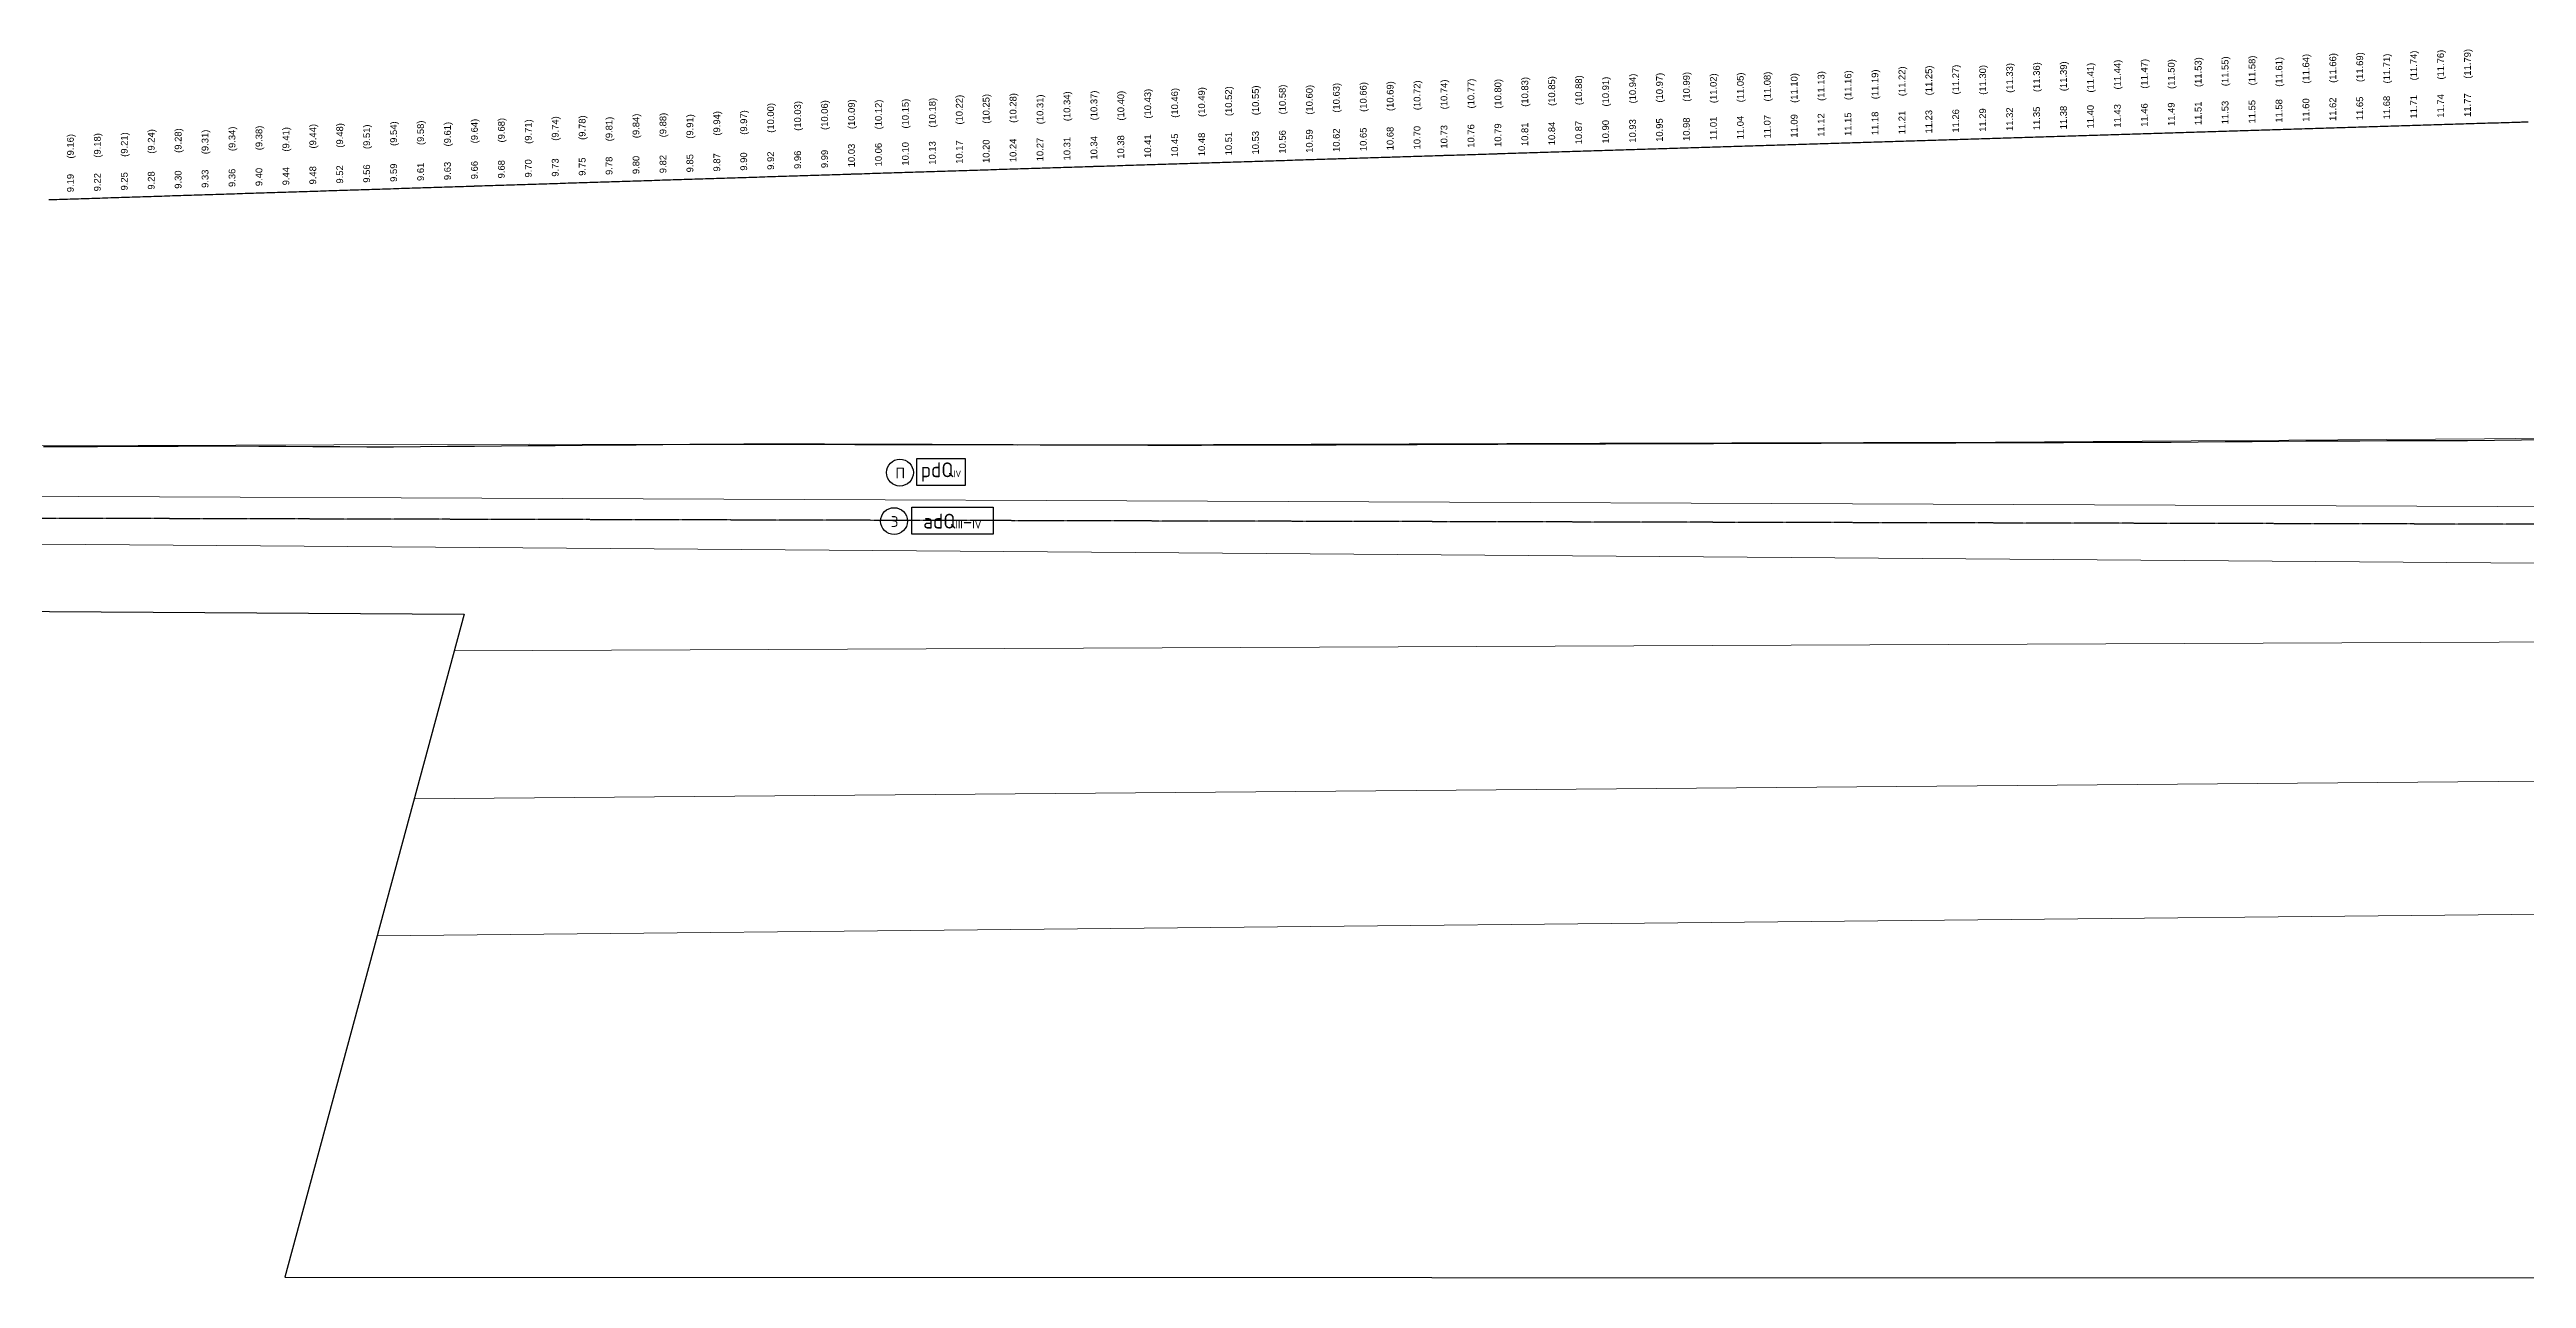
# Model space of a CAD drawing. Header units: millimetres. Extents: x 265754 to 14267433, y -6145605 to 2433772.
# Drawn here: x 6634633 to 6726598, y -26392 to 19246 of the extents above; entities that cross this region are included whole.
import ezdxf
from ezdxf.enums import TextEntityAlignment as Align

# ---------------------------------------------------------------- set-up
doc = ezdxf.new("R2010")
doc.units = ezdxf.units.MM
doc.linetypes.add('ACAD_ISO10W100', pattern=[18.5, 12, -3, 0.5, -3])
doc.layers.add('1-Штриховка', color=8, linetype='Continuous', lineweight=9)
doc.layers.add('ИС_Размер', color=3, linetype='Continuous', lineweight=18)
for name, color, linetype in [('Возрастные индексы', 1, 'Continuous'), ('Геология', 250, 'Continuous'), ('Красный профиль', 1, 'Continuous'), ('Номера ИГЭ', 22, 'Continuous'), ('Рабочие отметки', 7, 'Continuous'), ('Рабочие отметки доп.', 7, 'Continuous'), ('Черный профиль', 3, 'Continuous')]:
    doc.layers.add(name, color=color, linetype=linetype)
doc.styles.get("Standard").update_dxf_attribs({"font": 'arial.ttf'})
doc.styles.add('Стандарт-геология', font='romant.shx', dxfattribs={"width": 0.9, "height": 2.5})

# ---------------------------------------------------------------- blocks, each defined once
blk = doc.blocks.new('A$C7669062A')
at = {"layer": 'Возрастные индексы', "color": 250}
blk.add_lwpolyline([(11.62, 10.2), (41.78, 10.2), (41.78, 0.2), (11.62, 0.2)], close=True, dxfattribs=at)
at = {"layer": 'Номера ИГЭ', "color": 250, "style": 'Стандарт-геология'}
blk.add_text('3', height=4, dxfattribs=at).set_placement((5.17, 4.84), align=Align.MIDDLE)
at = {"layer": 'Возрастные индексы', "color": 250, "insert": (26.64, 4.99), "char_height": 3, "width": 29.5251, "attachment_point": 5, "style": 'Стандарт-геология', "bg_fill": 3, "box_fill_scale": 1, "bg_fill_color": 256, "bg_fill_transparency": 0}
blk.add_mtext('{\\H1.833x;аdQ}III{\\H1.833x;-}IV', dxfattribs=at)
at = {"color": 18, "true_color": 0x000000}
blk.add_circle((4.99, 4.99), 4.99, dxfattribs=at)
blk = doc.blocks.new('A$C37DD3633')
at = {"layer": 'Возрастные индексы', "color": 250, "insert": (20.21, 5.2), "char_height": 3, "width": 15, "attachment_point": 5, "style": 'Стандарт-геология', "bg_fill": 3, "box_fill_scale": 1, "bg_fill_color": 256, "bg_fill_transparency": 0}
blk.add_mtext('{\\H1.833x;pdQ\\H0.4546x;IV}', dxfattribs=at)
at = {"layer": 'Номера ИГЭ', "color": 250, "style": 'Стандарт-геология'}
blk.add_text('П', height=4, dxfattribs=at).set_placement((5.1, 4.85), align=Align.MIDDLE)
at = {"color": 18, "true_color": 0x000000}
blk.add_circle((4.96, 5), 5, dxfattribs=at)
at = {"layer": 'Возрастные индексы', "color": 250}
blk.add_lwpolyline([(11.21, 10.2), (29.24, 10.2), (29.24, 0.2), (11.21, 0.2)], close=True, dxfattribs=at)
blk = doc.blocks.new('геол пр')
at = {"layer": '1-Штриховка', "linetype": 'Continuous'}
for p, q in [((-173372, -3760), (-155224, -3597)), ((-264115, -4020), (-245966, -3956)), ((-245966, -3956), (-227818, -3990)), ((-227818, -3990), (-209669, -3931)), ((-209669, -3931), (-206211, -3920)), ((-206211, -3920), (-191521, -3879)), ((-191521, -3879), (-173372, -3760)), ((-84129, -10942), (-248747, -11639)), ((-84129, -15742), (-250234, -17133)), ((-84129, -20542), (-251610, -22220))]:
    blk.add_line(p, q, dxfattribs=at)
at = {"layer": 'Defpoints', "color": 1, "linetype": 'Continuous'}
for p, q in [((-300000, -9965), (-248376, -10267)), ((-248376, -10267), (-255040, -34898)), ((-255040, -34898), (-84129, -34942))]:
    blk.add_line(p, q, dxfattribs=at)
at = {"layer": 'Геология', "color": 18, "true_color": 0x000000, "xscale": 100, "yscale": 100, "zscale": 100}
blk.add_blockref('A$C7669062A', (-232918, -7316), dxfattribs=at)
at = {"layer": '1-Штриховка', "linetype": 'Continuous'}
for p, q in [((-300000, -5750), (-84129, -6642)), ((-300000, -7392), (-84129, -9042))]:
    blk.add_line(p, q, dxfattribs=at)
at = {"layer": 'Геология', "color": 5, "linetype": 'ACAD_ISO10W100', "lineweight": 25}
blk.add_line((-84129, -7142), (-300000, -6629), dxfattribs=at)
at = {"layer": 'Геология', "xscale": 100, "yscale": 100, "zscale": 100}
blk.add_blockref('A$C37DD3633', (-232699, -5514), dxfattribs=at)

msp = doc.modelspace()

# ---------------------------------------------------------------- linework, layer by layer
at = {"layer": 'Красный профиль', "linetype": 'Continuous', "flags": 128}
msp.add_lwpolyline([(6634604.8113, 13671.2919), (6634704.7616, 13674.5129), (6634804.7118, 13677.7337), (6634904.6621, 13680.9543), (6635004.6124, 13684.1748), (6635104.5627, 13687.3951), (6635204.513, 13690.6152), (6635304.4632, 13693.8351), (6635404.4135, 13697.0549), (6635408.6098, 13697.1901), (6635504.3638, 13700.2745), (6635604.3141, 13703.4939), (6635704.2644, 13706.7131), (6635804.2146, 13709.9322), (6635904.1649, 13713.1511), (6636004.1152, 13716.3698), (6636104.0655, 13719.5884), (6636204.0158, 13722.8067), (6636303.9661, 13726.0249), (6636403.9163, 13729.2429), (6636408.6098, 13729.394), (6636503.8666, 13732.4608), (6636603.8169, 13735.6784), (6636703.7672, 13738.8959), (6636803.7175, 13742.1132), (6636903.6677, 13745.3304), (6637003.618, 13748.5473), (6637103.5683, 13751.7641), (6637203.5186, 13754.9807), (6637303.4689, 13758.1972), (6637403.4191, 13761.4135), (6637408.6098, 13761.5805), (6637503.3694, 13764.6295), (6637603.3197, 13767.8455), (6637703.27, 13771.0612), (6637803.2203, 13774.2768), (6637903.1705, 13777.4922), (6638003.1208, 13780.7074), (6638103.0711, 13783.9224), (6638203.0214, 13787.1373), (6638302.9717, 13790.352), (6638402.9219, 13793.5665), (6638408.6098, 13793.7494), (6638502.8722, 13796.7809), (6638602.8225, 13799.995), (6638702.7728, 13803.209), (6638802.7231, 13806.4228), (6638902.6733, 13809.6365), (6639002.6236, 13812.8499), (6639102.5739, 13816.0632), (6639202.5242, 13819.2764), (6639302.4745, 13822.4893), (6639402.4247, 13825.7021), (6639408.6098, 13825.9009), (6639502.375, 13828.9147), (6639602.3253, 13832.1271), (6639702.2756, 13835.3393), (6639802.2259, 13838.5514), (6639902.1761, 13841.7633), (6640002.1264, 13844.975), (6640102.0767, 13848.1866), (6640202.027, 13851.3979), (6640301.9773, 13854.6091), (6640401.9275, 13857.8202), (6640408.6098, 13858.0348), (6640501.8778, 13861.031), (6640601.8281, 13864.2417), (6640701.7784, 13867.4522), (6640801.7287, 13870.6625), (6640901.6789, 13873.8726), (6641001.6292, 13877.0826), (6641101.5795, 13880.2924), (6641201.5298, 13883.502), (6641301.4801, 13886.7115), (6641401.4304, 13889.9208), (6641408.6098, 13890.1513), (6641501.3806, 13893.1299), (6641601.3309, 13896.3388), (6641701.2812, 13899.5475), (6641801.2315, 13902.7561), (6641901.1818, 13905.9645), (6642001.132, 13909.1727), (6642101.0823, 13912.3808), (6642201.0326, 13915.5887), (6642300.9829, 13918.7964), (6642400.9332, 13922.0039), (6642408.6098, 13922.2502), (6642500.8834, 13925.2112), (6642600.8337, 13928.4184), (6642700.784, 13931.6254), (6642800.7343, 13934.8322), (6642900.6846, 13938.0389), (6643000.6348, 13941.2454), (6643100.5851, 13944.4517), (6643200.5354, 13947.6578), (6643300.4857, 13950.8637), (6643400.436, 13954.0695), (6643408.6098, 13954.3317), (6643500.3862, 13957.2751), (6643600.3365, 13960.4805), (6643700.2868, 13963.6858), (6643800.2371, 13966.8909), (6643900.1874, 13970.0958), (6644000.1376, 13973.3005), (6644100.0879, 13976.5051), (6644200.0382, 13979.7094), (6644299.9885, 13982.9136), (6644399.9388, 13986.1177), (6644408.6098, 13986.3956), (6644499.889, 13989.3215), (6644599.8393, 13992.5252), (6644699.7896, 13995.7287), (6644799.7399, 13998.932), (6644899.6902, 14002.1352), (6644999.6404, 14005.3382), (6645099.5907, 14008.541), (6645199.541, 14011.7436), (6645299.4913, 14014.946), (6645399.4416, 14018.1483), (6645408.6098, 14018.4421), (6645499.3918, 14021.3504), (6645599.3421, 14024.5524), (6645699.2924, 14027.7541), (6645799.2427, 14030.9557), (6645899.193, 14034.1571), (6645999.1432, 14037.3583), (6646099.0935, 14040.5594), (6646199.0438, 14043.7603), (6646298.9941, 14046.961), (6646398.9444, 14050.1615), (6646408.6098, 14050.471), (6646498.8947, 14053.3619), (6646598.8449, 14056.562), (6646698.7952, 14059.7621), (6646798.7455, 14062.9619), (6646898.6958, 14066.1615), (6646998.6461, 14069.361), (6647098.5963, 14072.5603), (6647198.5466, 14075.7595), (6647298.4969, 14078.9584), (6647398.4472, 14082.1572), (6647408.6098, 14082.4824), (6647498.3975, 14085.3558), (6647598.3477, 14088.5543), (6647698.298, 14091.7525), (6647798.2483, 14094.9506), (6647898.1986, 14098.1485), (6647998.1489, 14101.3462), (6648098.0991, 14104.5438), (6648198.0494, 14107.7412), (6648297.9997, 14110.9384), (6648397.95, 14114.1354), (6648408.6098, 14114.4764), (6648497.9003, 14117.3323), (6648597.8505, 14120.529), (6648697.8008, 14123.7255), (6648797.7511, 14126.9218), (6648897.7014, 14130.118), (6648997.6517, 14133.314), (6649097.6019, 14136.5098), (6649197.5522, 14139.7054), (6649297.5025, 14142.9009), (6649397.4528, 14146.0962), (6649408.6098, 14146.4528), (6649497.4031, 14149.2913), (6649597.3533, 14152.4862), (6649697.3036, 14155.681), (6649797.2539, 14158.8756), (6649897.2042, 14162.07), (6649997.1545, 14165.2642), (6650097.1047, 14168.4583), (6650197.055, 14171.6522), (6650297.0053, 14174.8459), (6650396.9556, 14178.0394), (6650408.6098, 14178.4118), (6650496.9059, 14181.2328), (6650596.8561, 14184.426), (6650696.8064, 14187.619), (6650796.7567, 14190.8118), (6650896.707, 14194.0045), (6650996.6573, 14197.197), (6651096.6075, 14200.3893), (6651196.5578, 14203.5814), (6651296.5081, 14206.7734), (6651396.4584, 14209.9652), (6651408.6098, 14210.3532), (6651496.4087, 14213.1568), (6651596.3589, 14216.3482), (6651696.3092, 14219.5395), (6651796.2595, 14222.7306), (6651896.2098, 14225.9215), (6651996.1601, 14229.1122), (6652096.1104, 14232.3028), (6652196.0606, 14235.4932), (6652296.0109, 14238.6834), (6652395.9612, 14241.8735), (6652408.6098, 14242.2771), (6652495.9115, 14245.0633), (6652595.8618, 14248.253), (6652695.812, 14251.4425), (6652795.7623, 14254.6319), (6652895.7126, 14257.821), (6652995.6629, 14261.01), (6653095.6132, 14264.1988), (6653195.5634, 14267.3875), (6653295.5137, 14270.576), (6653395.464, 14273.7642), (6653408.6098, 14274.1836), (6653495.4143, 14276.9524), (6653595.3646, 14280.1403), (6653695.3148, 14283.3281), (6653795.2651, 14286.5157), (6653895.2154, 14289.7031), (6653995.1657, 14292.8903), (6654095.116, 14296.0774), (6654195.0662, 14299.2643), (6654295.0165, 14302.451), (6654394.9668, 14305.6376), (6654408.6098, 14306.0725), (6654494.9171, 14308.8239), (6654594.8674, 14312.0101), (6654694.8176, 14315.1961), (6654794.7679, 14318.382), (6654894.7182, 14321.5677), (6654994.6685, 14324.7532), (6655094.6188, 14327.9385), (6655194.569, 14331.1236), (6655294.5193, 14334.3086), (6655394.4696, 14337.4934), (6655408.6098, 14337.9439), (6655494.4199, 14340.678), (6655594.3702, 14343.8625), (6655694.3204, 14347.0467), (6655794.2707, 14350.2308), (6655894.221, 14353.4148), (6655994.1713, 14356.5985), (6656094.1216, 14359.7821), (6656194.0718, 14362.9655), (6656294.0221, 14366.1487), (6656393.9724, 14369.3317), (6656408.6098, 14369.7979), (6656493.9227, 14372.5146), (6656593.873, 14375.6973), (6656693.8232, 14378.8798), (6656793.7735, 14382.0622), (6656893.7238, 14385.2444), (6656993.6741, 14388.4264), (6657093.6244, 14391.6082), (6657193.5747, 14394.7898), (6657293.5249, 14397.9713), (6657393.4752, 14401.1526), (6657408.6098, 14401.6343), (6657493.4255, 14404.3337), (6657593.3758, 14407.5147), (6657693.3261, 14410.6955), (6657793.2763, 14413.8761), (6657893.2266, 14417.0565), (6657993.1769, 14420.2367), (6658093.1272, 14423.4168), (6658193.0775, 14426.5967), (6658293.0277, 14429.7764), (6658392.978, 14432.956), (6658408.6098, 14433.4532), (6658492.9283, 14436.1354), (6658592.8786, 14439.3146), (6658692.8289, 14442.4936), (6658792.7791, 14445.6724), (6658892.7294, 14448.8511), (6658992.6797, 14452.0296), (6659092.63, 14455.2079), (6659192.5803, 14458.3861), (6659292.5305, 14461.5641), (6659392.4808, 14464.7419), (6659408.6098, 14465.2547), (6659492.4311, 14467.9195), (6659592.3814, 14471.097), (6659692.3317, 14474.2742), (6659792.2819, 14477.4513), (6659892.2322, 14480.6283), (6659992.1825, 14483.805), (6660092.1328, 14486.9816), (6660192.0831, 14490.158), (6660292.0333, 14493.3342), (6660391.9836, 14496.5103), (6660408.6098, 14497.0386), (6660491.9339, 14499.6862), (6660591.8842, 14502.8619), (6660691.8345, 14506.0374), (6660791.7847, 14509.2128), (6660891.735, 14512.3879), (6660991.6853, 14515.5629), (6661091.6356, 14518.7378), (6661191.5859, 14521.9124), (6661291.5361, 14525.0869), (6661391.4864, 14528.2612), (6661408.6098, 14528.805), (6661491.4367, 14531.4354), (6661591.387, 14534.6093), (6661691.3373, 14537.7831), (6661791.2875, 14540.9567), (6661891.2378, 14544.1301), (6661991.1881, 14547.3034), (6662091.1384, 14550.4765), (6662191.0887, 14553.6494), (6662291.039, 14556.8221), (6662390.9892, 14559.9947), (6662408.6098, 14560.5539), (6662490.9395, 14563.167), (6662590.8898, 14566.3393), (6662690.8401, 14569.5113), (6662790.7904, 14572.6831), (6662890.7406, 14575.8548), (6662990.6909, 14579.0263), (6663090.6412, 14582.1977), (6663190.5915, 14585.3688), (6663290.5418, 14588.5398), (6663390.492, 14591.7106), (6663408.6098, 14592.2854), (6663490.4423, 14594.8813), (6663590.3926, 14598.0517), (6663690.3429, 14601.222), (6663790.2932, 14604.3921), (6663890.2434, 14607.562), (6663990.1937, 14610.7318), (6664090.144, 14613.9014), (6664190.0943, 14617.0708), (6664290.0446, 14620.24), (6664389.9948, 14623.4091), (6664408.6098, 14623.9993), (6664489.9451, 14626.578), (6664589.8954, 14629.7467), (6664689.8457, 14632.9152), (6664789.796, 14636.0836), (6664889.7462, 14639.2518), (6664989.6965, 14642.4198), (6665089.6468, 14645.5876), (6665189.5971, 14648.7553), (6665289.5474, 14651.9228), (6665389.4976, 14655.0901), (6665408.6098, 14655.6957), (6665489.4479, 14658.2572), (6665589.3982, 14661.4242), (6665689.3485, 14664.591), (6665789.2988, 14667.7576), (6665889.249, 14670.924), (6665989.1993, 14674.0903), (6666089.1496, 14677.2564), (6666189.0999, 14680.4223), (6666289.0502, 14683.588), (6666389.0004, 14686.7536), (6666408.6098, 14687.3746), (6666488.9507, 14689.919), (6666588.901, 14693.0842), (6666688.8513, 14696.2493), (6666788.8016, 14699.4141), (6666888.7518, 14702.5788), (6666988.7021, 14705.7433), (6667088.6524, 14708.9077), (6667188.6027, 14712.0718), (6667288.553, 14715.2358), (6667388.5033, 14718.3996), (6667408.6098, 14719.0361), (6667488.4535, 14721.5633), (6667588.4038, 14724.7267), (6667688.3541, 14727.89), (6667788.3044, 14731.0532), (6667888.2547, 14734.2161), (6667988.2049, 14737.3789), (6668088.1552, 14740.5415), (6668188.1055, 14743.7039), (6668288.0558, 14746.8661), (6668388.0061, 14750.0282), (6668408.6098, 14750.68), (6668487.9563, 14753.1901), (6668587.9066, 14756.3518), (6668687.8569, 14759.5133), (6668787.8072, 14762.6747), (6668887.7575, 14765.8359), (6668987.7077, 14768.9969), (6669087.658, 14772.1578), (6669187.6083, 14775.3184), (6669287.5586, 14778.4789), (6669387.5089, 14781.6392), (6669408.6098, 14782.3064), (6669487.4591, 14784.7994), (6669587.4094, 14787.9594), (6669687.3597, 14791.1191), (6669787.31, 14794.2788), (6669887.2603, 14797.4382), (6669987.2105, 14800.5975), (6670087.1608, 14803.7566), (6670187.1111, 14806.9155), (6670287.0614, 14810.0742), (6670387.0117, 14813.2328), (6670408.6098, 14813.9153), (6670486.9619, 14816.3912), (6670586.9122, 14819.5494), (6670686.8625, 14822.7075), (6670786.8128, 14825.8653), (6670886.7631, 14829.023), (6670986.7133, 14832.1806), (6671086.6636, 14835.3379), (6671186.6139, 14838.4951), (6671286.5642, 14841.6521), (6671386.5145, 14844.8089), (6671408.6098, 14845.5067), (6671486.4647, 14847.9656), (6671586.415, 14851.122), (6671686.3653, 14854.2783), (6671786.3156, 14857.4344), (6671886.2659, 14860.5904), (6671986.2161, 14863.7462), (6672086.1664, 14866.9018), (6672186.1167, 14870.0572), (6672286.067, 14873.2124), (6672386.0173, 14876.3675), (6672408.6098, 14877.0807), (6672485.9676, 14879.5224), (6672585.9178, 14882.6771), (6672685.8681, 14885.8317), (6672785.8184, 14888.9861), (6672885.7687, 14892.1403), (6672985.719, 14895.2943), (6673085.6692, 14898.4481), (6673185.6195, 14901.6018), (6673285.5698, 14904.7553), (6673385.5201, 14907.9086), (6673408.6098, 14908.6371), (6673485.4704, 14911.0618), (6673585.4206, 14914.2148), (6673685.3709, 14917.3676), (6673785.3212, 14920.5202), (6673885.2715, 14923.6726), (6673985.2218, 14926.8249), (6674085.172, 14929.977), (6674185.1223, 14933.129), (6674285.0726, 14936.2807), (6674385.0229, 14939.4323), (6674408.6098, 14940.176), (6674484.9732, 14942.5837), (6674584.9234, 14945.7349), (6674684.8737, 14948.886), (6674784.824, 14952.0368), (6674884.7743, 14955.1875), (6674984.7246, 14958.3381), (6675084.6748, 14961.4884), (6675184.6251, 14964.6386), (6675284.5754, 14967.7886), (6675384.5257, 14970.9384), (6675408.6098, 14971.6974), (6675484.476, 14974.0881), (6675584.4262, 14977.2376), (6675684.3765, 14980.3869), (6675784.3268, 14983.536), (6675884.2771, 14986.685), (6675984.2274, 14989.8337), (6676084.1776, 14992.9823), (6676184.1279, 14996.1308), (6676284.0782, 14999.279), (6676384.0285, 15002.4271), (6676408.6098, 15003.2013), (6676483.9788, 15005.575), (6676583.929, 15008.7228), (6676683.8793, 15011.8703), (6676783.8296, 15015.0177), (6676883.7799, 15018.1649), (6676983.7302, 15021.3119), (6677083.6804, 15024.4588), (6677183.6307, 15027.6055), (6677283.581, 15030.752), (6677383.5313, 15033.8983), (6677408.6098, 15034.6877), (6677483.4816, 15037.0445), (6677583.4318, 15040.1904), (6677683.3821, 15043.3363), (6677783.3324, 15046.4819), (6677883.2827, 15049.6273), (6677983.233, 15052.7726), (6678083.1833, 15055.9177), (6678183.1335, 15059.0627), (6678283.0838, 15062.2074), (6678383.0341, 15065.352), (6678408.6098, 15066.1566), (6678482.9844, 15068.4964), (6678582.9347, 15071.6407), (6678682.8849, 15074.7847), (6678782.8352, 15077.9286), (6678882.7855, 15081.0723), (6678982.7358, 15084.2158), (6679082.6861, 15087.3592), (6679182.6363, 15090.5024), (6679282.5866, 15093.6454), (6679382.5369, 15096.7882), (6679408.6098, 15097.608), (6679482.4872, 15099.9309), (6679582.4375, 15103.0734), (6679682.3877, 15106.2157), (6679782.338, 15109.3578), (6679882.2883, 15112.4998), (6679982.2386, 15115.6416), (6680082.1889, 15118.7832), (6680182.1391, 15121.9246), (6680282.0894, 15125.0659), (6680382.0397, 15128.207), (6680408.6098, 15129.042), (6680481.99, 15131.3479), (6680581.9403, 15134.4886), (6680681.8905, 15137.6292), (6680781.8408, 15140.7696), (6680881.7911, 15143.9098), (6680981.7414, 15147.0498), (6681081.6917, 15150.1897), (6681181.6419, 15153.3294), (6681281.5922, 15156.4689), (6681381.5425, 15159.6082), (6681408.6098, 15160.4584), (6681481.4928, 15162.7474), (6681581.4431, 15165.8864), (6681681.3933, 15169.0252), (6681781.3436, 15172.1638), (6681881.2939, 15175.3023), (6681981.2442, 15178.4406), (6682081.1945, 15181.5787), (6682181.1447, 15184.7167), (6682281.095, 15187.8544), (6682381.0453, 15190.992), (6682408.6098, 15191.8573), (6682480.9956, 15194.1294), (6682580.9459, 15197.2667), (6682680.8961, 15200.4037), (6682780.8464, 15203.5406), (6682880.7967, 15206.6773), (6682980.747, 15209.8139), (6683080.6973, 15212.9502), (6683180.6476, 15216.0864), (6683280.5978, 15219.2225), (6683380.5481, 15222.3583), (6683408.6098, 15223.2387), (6683480.4984, 15225.494), (6683580.4487, 15228.6295), (6683680.399, 15231.7648), (6683780.3492, 15234.8999), (6683880.2995, 15238.0349), (6683980.2498, 15241.1697), (6684080.2001, 15244.3043), (6684180.1504, 15247.4387), (6684280.1006, 15250.573), (6684380.0509, 15253.7071), (6684408.6098, 15254.6026), (6684480.0012, 15256.841), (6684579.9515, 15259.9748), (6684679.9018, 15263.1083), (6684779.852, 15266.2417), (6684879.8023, 15269.3749), (6684979.7526, 15272.508), (6685079.7029, 15275.6409), (6685179.6532, 15278.7736), (6685279.6034, 15281.9061), (6685379.5537, 15285.0384), (6685408.6098, 15285.949), (6685479.504, 15288.1706), (6685579.4543, 15291.3026), (6685679.4046, 15294.4344), (6685779.3548, 15297.5661), (6685879.3051, 15300.6975), (6685979.2554, 15303.8288), (6686079.2057, 15306.9599), (6686179.156, 15310.0909), (6686279.1062, 15313.2217), (6686379.0565, 15316.3523), (6686408.6098, 15317.2779), (6686479.0068, 15319.4827), (6686578.9571, 15322.6129), (6686678.9074, 15325.743), (6686778.8576, 15328.8729), (6686878.8079, 15332.0026), (6686978.7582, 15335.1322), (6687078.7085, 15338.2615), (6687178.6588, 15341.3907), (6687278.609, 15344.5198), (6687378.5593, 15347.6486), (6687408.6098, 15348.5893), (6687478.5096, 15350.7773), (6687578.4599, 15353.9058), (6687678.4102, 15357.0341), (6687778.3604, 15360.1623), (6687878.3107, 15363.2902), (6687978.261, 15366.418), (6688078.2113, 15369.5457), (6688178.1616, 15372.6731), (6688278.1119, 15375.8004), (6688378.0621, 15378.9275), (6688408.6098, 15379.8832), (6688478.0124, 15382.0544), (6688577.9627, 15385.1812), (6688677.913, 15388.3077), (6688777.8633, 15391.4341), (6688877.8135, 15394.5604), (6688977.7638, 15397.6864), (6689077.7141, 15400.8123), (6689177.6644, 15403.938), (6689277.6147, 15407.0635), (6689377.5649, 15410.1889), (6689408.6098, 15411.1596), (6689477.5152, 15413.3141), (6689577.4655, 15416.4391), (6689677.4158, 15419.5639), (6689777.3661, 15422.6885), (6689877.3163, 15425.813), (6689977.2666, 15428.9373), (6690077.2169, 15432.0614), (6690177.1672, 15435.1854), (6690277.1175, 15438.3092), (6690377.0677, 15441.4328), (6690408.6098, 15442.4185), (6690477.018, 15444.5562), (6690576.9683, 15447.6795), (6690676.9186, 15450.8025), (6690776.8689, 15453.9254), (6690876.8191, 15457.0482), (6690976.7694, 15460.1707), (6691076.7197, 15463.2931), (6691176.67, 15466.4153), (6691276.6203, 15469.5373), (6691376.5705, 15472.6592), (6691408.6098, 15473.6599), (6691476.5208, 15475.7809), (6691576.4711, 15478.9024), (6691676.4214, 15482.0237), (6691776.3717, 15485.1449), (6691876.3219, 15488.2659), (6691976.2722, 15491.3867), (6692076.2225, 15494.5073), (6692176.1728, 15497.6277), (6692276.1231, 15500.748), (6692376.0733, 15503.8681), (6692408.6098, 15504.8838), (6692476.0236, 15506.9881), (6692575.9739, 15510.1078), (6692675.9242, 15513.2274), (6692775.8745, 15516.3468), (6692875.8247, 15519.466), (6692975.775, 15522.5851), (6693075.7253, 15525.704), (6693175.6756, 15528.8227), (6693275.6259, 15531.9412), (6693375.5762, 15535.0596), (6693408.6098, 15536.0902), (6693475.5264, 15538.1778), (6693575.4767, 15541.2958), (6693675.427, 15544.4136), (6693775.3773, 15547.5313), (6693875.3276, 15550.6488), (6693975.2778, 15553.7661), (6694075.2281, 15556.8832), (6694175.1784, 15560.0002), (6694275.1287, 15563.1169), (6694375.079, 15566.2336), (6694408.6098, 15567.2791), (6694475.0292, 15569.35), (6694574.9795, 15572.4663), (6694674.9298, 15575.5823), (6694774.8801, 15578.6983), (6694874.8304, 15581.814), (6694974.7806, 15584.9295), (6695074.7309, 15588.0449), (6695174.6812, 15591.1601), (6695274.6315, 15594.2752), (6695374.5818, 15597.39), (6695408.6098, 15598.4505), (6695474.532, 15600.5047), (6695574.4823, 15603.6192), (6695674.4326, 15606.7336), (6695774.3829, 15609.8477), (6695874.3332, 15612.9617), (6695974.2834, 15616.0755), (6696074.2337, 15619.1892), (6696174.184, 15622.3026), (6696274.1343, 15625.4159), (6696374.0846, 15628.529), (6696408.6098, 15629.6043), (6696474.0348, 15631.642), (6696573.9851, 15634.7547), (6696673.9354, 15637.8673), (6696773.8857, 15640.9798), (6696873.836, 15644.092), (6696973.7862, 15647.2041), (6697073.7365, 15650.3159), (6697173.6868, 15653.4277), (6697273.6371, 15656.5392), (6697373.5874, 15659.6506), (6697408.6098, 15660.7407), (6697473.5376, 15662.7618), (6697573.4879, 15665.8728), (6697673.4382, 15668.9836), (6697773.3885, 15672.0943), (6697873.3388, 15675.2048), (6697973.289, 15678.3151), (6698073.2393, 15681.4252), (6698173.1896, 15684.5352), (6698273.1399, 15687.645), (6698373.0902, 15690.7546), (6698408.6098, 15691.8596), (6698473.0405, 15693.864), (6698572.9907, 15696.9733), (6698672.941, 15700.0824), (6698772.8913, 15703.1913), (6698872.8416, 15706.3001), (6698972.7919, 15709.4086), (6699072.7421, 15712.517), (6699172.6924, 15715.6252), (6699272.6427, 15718.7333), (6699372.593, 15721.8412), (6699408.6098, 15722.961), (6699472.5433, 15724.9488), (6699572.4935, 15728.0564), (6699672.4438, 15731.1637), (6699772.3941, 15734.2709), (6699872.3444, 15737.3779), (6699972.2947, 15740.4847), (6700072.2449, 15743.5913), (6700172.1952, 15746.6978), (6700272.1455, 15749.8041), (6700372.0958, 15752.9102), (6700408.6098, 15754.0449), (6700472.0461, 15756.0162), (6700571.9963, 15759.1219), (6700671.9466, 15762.2275), (6700771.8969, 15765.333), (6700871.8472, 15768.4382), (6700971.7975, 15771.5433), (6701071.7477, 15774.6482), (6701171.698, 15777.7529), (6701271.6483, 15780.8574), (6701371.5986, 15783.9618), (6701408.6098, 15785.1113), (6701471.5489, 15787.066), (6701571.4991, 15790.17), (6701671.4494, 15793.2739), (6701771.3997, 15796.3775), (6701871.35, 15799.481), (6701971.3003, 15802.5844), (6702071.2505, 15805.6875), (6702171.2008, 15808.7905), (6702271.1511, 15811.8933), (6702371.1014, 15814.9959), (6702408.6098, 15816.1602), (6702471.0517, 15818.0984), (6702571.0019, 15821.2006), (6702670.9522, 15824.3027), (6702770.9025, 15827.4046), (6702870.8528, 15830.5064), (6702970.8031, 15833.608), (6703070.7533, 15836.7094), (6703170.7036, 15839.8106), (6703270.6539, 15842.9116), (6703370.6042, 15846.0125), (6703408.6098, 15847.1916), (6703470.5545, 15849.1132), (6703570.5048, 15852.2137), (6703670.455, 15855.3141), (6703770.4053, 15858.4143), (6703870.3556, 15861.5143), (6703970.3059, 15864.6141), (6704070.2562, 15867.7138), (6704170.2064, 15870.8132), (6704270.1567, 15873.9125), (6704370.107, 15877.0117), (6704408.6098, 15878.2055), (6704470.0573, 15880.1106), (6704570.0076, 15883.2094), (6704669.9578, 15886.308), (6704769.9081, 15889.4064), (6704869.8584, 15892.5047), (6704969.8087, 15895.6027), (6705069.759, 15898.7006), (6705169.7092, 15901.7984), (6705269.6595, 15904.8959), (6705369.6098, 15907.9933), (6705408.6098, 15909.2018), (6705469.5601, 15911.0905), (6705569.5104, 15914.1875), (6705669.4606, 15917.2844), (6705769.4109, 15920.3811), (6705869.3612, 15923.4776), (6705969.3115, 15926.5739), (6706069.2618, 15929.6701), (6706169.212, 15932.766), (6706269.1623, 15935.8618), (6706369.1126, 15938.9575), (6706408.6098, 15940.1807), (6706469.0629, 15942.0529), (6706569.0132, 15945.1482), (6706668.9634, 15948.2433), (6706768.9137, 15951.3382), (6706868.864, 15954.433), (6706968.8143, 15957.5276), (6707068.7646, 15960.622), (6707168.7148, 15963.7162), (6707268.6651, 15966.8103), (6707368.6154, 15969.9042), (6707408.6098, 15971.1421), (6707468.5657, 15972.9979), (6707568.516, 15976.0914), (6707668.4662, 15979.1847), (6707768.4165, 15982.2779), (6707868.3668, 15985.3709), (6707968.3171, 15988.4638), (6708068.2674, 15991.5564), (6708168.2176, 15994.6489), (6708268.1679, 15997.7412), (6708368.1182, 16000.8334), (6708408.6098, 16002.086), (6708468.0685, 16003.9253), (6708568.0188, 16007.0171), (6708667.969, 16010.1087), (6708767.9193, 16013.2001), (6708867.8696, 16016.2914), (6708967.8199, 16019.3825), (6709067.7702, 16022.4734), (6709167.7205, 16025.5641), (6709267.6707, 16028.6547), (6709367.621, 16031.7451), (6709408.6098, 16033.0124), (6709467.5713, 16034.8353), (6709567.5216, 16037.9253), (6709667.4719, 16041.0152), (6709767.4221, 16044.1049), (6709867.3724, 16047.1944), (6709967.3227, 16050.2837), (6710067.273, 16053.3729), (6710167.2233, 16056.4619), (6710267.1735, 16059.5507), (6710367.1238, 16062.6393), (6710408.6098, 16063.9212), (6710467.0741, 16065.7278), (6710567.0244, 16068.816), (6710666.9747, 16071.9042), (6710766.9249, 16074.9921), (6710866.8752, 16078.0799), (6710966.8255, 16081.1674), (6711066.7758, 16084.2549), (6711166.7261, 16087.3421), (6711266.6763, 16090.4292), (6711366.6266, 16093.516), (6711408.6098, 16094.8126), (6711466.5769, 16096.6028), (6711566.5272, 16099.6893), (6711666.4775, 16102.7757), (6711766.4277, 16105.8619), (6711866.378, 16108.9479), (6711966.3283, 16112.0337), (6712066.2786, 16115.1194), (6712166.2289, 16118.2049), (6712266.1791, 16121.2902), (6712366.1294, 16124.3753), (6712408.6098, 16125.6865), (6712466.0797, 16127.4603), (6712566.03, 16130.5451), (6712665.9803, 16133.6297), (6712765.9305, 16136.7141), (6712865.8808, 16139.7984), (6712965.8311, 16142.8825), (6713065.7814, 16145.9664), (6713165.7317, 16149.0501), (6713265.6819, 16152.1337), (6713365.6322, 16155.2171), (6713408.6098, 16156.5429), (6713465.5825, 16158.3003), (6713565.5328, 16161.3834), (6713665.4831, 16164.4662), (6713765.4333, 16167.5489), (6713865.3836, 16170.6314), (6713965.3339, 16173.7138), (6714065.2842, 16176.7959), (6714165.2345, 16179.8779), (6714265.1848, 16182.9597), (6714365.135, 16186.0414), (6714408.6098, 16187.3817), (6714465.0853, 16189.1229), (6714565.0356, 16192.2042), (6714664.9859, 16195.2853), (6714764.9362, 16198.3662), (6714864.8864, 16201.447), (6714964.8367, 16204.5276), (6715064.787, 16207.608), (6715164.7373, 16210.6882), (6715264.6876, 16213.7683), (6715364.6378, 16216.8482), (6715408.6098, 16218.2031), (6715464.5881, 16219.9279), (6715564.5384, 16223.0075), (6715664.4887, 16226.0868), (6715764.439, 16229.166), (6715864.3892, 16232.2451), (6715964.3395, 16235.3239), (6716064.2898, 16238.4026), (6716164.2401, 16241.4811), (6716264.1904, 16244.5594), (6716364.1406, 16247.6375), (6716408.6098, 16249.007), (6716464.0909, 16250.7155), (6716564.0412, 16253.7933), (6716663.9915, 16256.8709), (6716763.9418, 16259.9484), (6716863.892, 16263.0256), (6716963.8423, 16266.1027), (6717063.7926, 16269.1797), (6717163.7429, 16272.2564), (6717263.6932, 16275.333), (6717363.6434, 16278.4094), (6717408.6098, 16279.7934), (6717463.5937, 16281.4856), (6717563.544, 16284.5617), (6717663.4943, 16287.6375), (6717763.4446, 16290.7132), (6717863.3948, 16293.7887), (6717963.3451, 16296.8641), (6718063.2954, 16299.9393), (6718163.2457, 16303.0143), (6718263.196, 16306.0891), (6718363.1462, 16309.1637), (6718408.6098, 16310.5622), (6718463.0965, 16312.2382), (6718563.0468, 16315.3125), (6718662.9971, 16318.3866), (6718762.9474, 16321.4606), (6718862.8976, 16324.5344), (6718962.8479, 16327.608), (6719062.7982, 16330.6814), (6719162.7485, 16333.7546), (6719262.6988, 16336.8277), (6719362.6491, 16339.9006), (6719408.6098, 16341.3136), (6719462.5993, 16342.9734), (6719562.5496, 16346.0459), (6719662.4999, 16349.1183), (6719762.4502, 16352.1905), (6719862.4005, 16355.2625), (6719962.3507, 16358.3344), (6720062.301, 16361.406), (6720162.2513, 16364.4775), (6720262.2016, 16367.5489), (6720362.1519, 16370.62), (6720408.6098, 16372.0475), (6720462.1021, 16373.691), (6720562.0524, 16376.7618), (6720662.0027, 16379.8324), (6720761.953, 16382.9029), (6720861.9033, 16385.9732), (6720961.8535, 16389.0433), (6721061.8038, 16392.1132), (6721161.7541, 16395.1829), (6721261.7044, 16398.2525), (6721361.6547, 16401.3219), (6721408.6098, 16402.7638), (6721461.6049, 16404.3912), (6721561.5552, 16407.4602), (6721661.5055, 16410.5291), (6721761.4558, 16413.5978), (6721861.4061, 16416.6663), (6721961.3563, 16419.7347), (6722061.3066, 16422.8029), (6722161.2569, 16425.8709), (6722261.2072, 16428.9387), (6722361.1575, 16432.0064), (6722408.6098, 16433.4627), (6722461.1077, 16435.0738), (6722561.058, 16438.1411), (6722661.0083, 16441.2083), (6722760.9586, 16444.2752), (6722860.9089, 16447.342), (6722960.8591, 16450.4086), (6723060.8094, 16453.4751), (6723160.7597, 16456.5413), (6723260.71, 16459.6074), (6723360.6603, 16462.6733), (6723408.6098, 16464.1441), (6723460.6105, 16465.739), (6723560.5608, 16468.8046), (6723660.5111, 16471.87), (6723760.4614, 16474.9352), (6723860.4117, 16478.0002), (6723960.3619, 16481.0651), (6724060.3122, 16484.1298), (6724160.2625, 16487.1943), (6724260.2128, 16490.2586), (6724360.1631, 16493.3228), (6724408.6098, 16494.8079), (6724460.1134, 16496.3868), (6724560.0636, 16499.4506), (6724660.0139, 16502.5142), (6724759.9642, 16505.5777), (6724859.9145, 16508.6409), (6724959.8648, 16511.7041), (6725059.815, 16514.767), (6725159.7653, 16517.8297), (6725259.7156, 16520.8923), (6725359.6659, 16523.9547), (6725408.6098, 16525.4543), (6725459.6162, 16527.017), (6725559.5664, 16530.079), (6725659.5167, 16533.1409), (6725759.467, 16536.2026), (6725859.4173, 16539.2642), (6725959.3676, 16542.3255), (6726059.3178, 16545.3867), (6726159.2681, 16548.4477), (6726259.2184, 16551.5086), (6726359.1687, 16554.5692), (6726408.6098, 16556.0832), (6726459.119, 16557.6297), (6726559.0692, 16560.69), (6726659.0195, 16563.7502)], dxfattribs=at)
at = {"layer": 'Черный профиль', "linetype": 'Continuous', "flags": 128}
msp.add_lwpolyline([(6634408.6098, 4499.9233), (6635408.6098, 4504.8796), (6636408.6098, 4509.2254), (6637408.6098, 4513.5644), (6638408.6098, 4517.8965), (6639408.6098, 4522.2219), (6640408.6098, 4526.4888), (6641408.6098, 4527.6604), (6642408.6098, 4522.3301), (6643408.6098, 4515.6207), (6644408.6098, 4508.9051), (6645408.6098, 4502.1834), (6646408.6098, 4495.4556), (6647408.6098, 4497.2065), (6648408.6098, 4505.3786), (6649408.6098, 4513.5581), (6650408.6098, 4521.7449), (6651408.6098, 4529.9389), (6652408.6098, 4538.1403), (6653408.6098, 4546.3488), (6654408.6098, 4554.5647), (6655408.6098, 4562.7877), (6656408.6098, 4571.018), (6657408.6098, 4579.2555), (6658408.6098, 4587.5001), (6659408.6098, 4595.752), (6660408.6098, 4601.5457), (6661408.6098, 4605.3558), (6662408.6098, 4601.9133), (6663408.6098, 4598.4788), (6664408.6098, 4595.0523), (6665408.6098, 4591.6338), (6666408.6098, 4588.2234), (6667408.6098, 4584.8209), (6668408.6098, 4581.4266), (6669408.6098, 4578.0402), (6670408.6098, 4574.6619), (6671408.6098, 4571.2917), (6672408.6098, 4567.9295), (6673408.6098, 4564.5753), (6674408.6098, 4561.2293), (6675408.6098, 4557.8913), (6676408.6098, 4555.5027), (6677408.6098, 4558.1162), (6678408.6098, 4560.7309), (6679408.6098, 4563.3469), (6680408.6098, 4566.1409), (6681408.6098, 4569.0351), (6682408.6098, 4572.0842), (6683408.6098, 4575.7971), (6684408.6098, 4579.511), (6685408.6098, 4583.2259), (6686408.6098, 4586.9419), (6687408.6098, 4590.6589), (6688408.6098, 4594.3675), (6689408.6098, 4597.5629), (6690408.6098, 4600.7587), (6691408.6098, 4603.9549), (6692408.6098, 4607.1515), (6693408.6098, 4610.3485), (6694408.6098, 4613.5459), (6695408.6098, 4616.7437), (6696408.6098, 4619.9419), (6697408.6098, 4623.1404), (6698408.6098, 4626.3393), (6699408.6098, 4629.4648), (6700408.6098, 4632.443), (6701408.6098, 4635.4156), (6702408.6098, 4638.202), (6703408.6098, 4640.9091), (6704408.6098, 4643.6166), (6705408.6098, 4646.3246), (6706408.6098, 4649.0329), (6707408.6098, 4651.7417), (6708408.6098, 4654.4508), (6709408.6098, 4657.1604), (6710408.6098, 4659.8703), (6711408.6098, 4662.5807), (6712408.6098, 4665.2914), (6713408.6098, 4668.4025), (6714408.6098, 4677.1092), (6715408.6098, 4685.8252), (6716408.6098, 4694.5505), (6717408.6098, 4703.2851), (6718408.6098, 4712.0291), (6719408.6098, 4716.7619), (6720408.6098, 4720.2342), (6721408.6098, 4722.9369), (6722408.6098, 4724.9805), (6723408.6098, 4726.4553), (6724408.6098, 4729.5818), (6725408.6098, 4741.8657), (6726408.6098, 4755.3667), (6727408.6098, 4770.1327)], dxfattribs=at)

# ---------------------------------------------------------------- texts
at = {"layer": 'Рабочие отметки', "linetype": 'Continuous'}
for s, p in [('11.65', (6720408.6098, 16622.0475)), ('11.68', (6721408.6098, 16652.7638)), ('11.71', (6722408.6098, 16683.4627)), ('11.74', (6723408.6098, 16714.1441)), ('11.77', (6724408.6098, 16744.8079)), ('10.84', (6690408.6098, 15692.4185)), ('10.87', (6691408.6098, 15723.6599)), ('10.90', (6692408.6098, 15754.8838)), ('10.93', (6693408.6098, 15786.0902)), ('10.95', (6694408.6098, 15817.2791)), ('10.98', (6695408.6098, 15848.4505)), ('11.01', (6696408.6098, 15879.6043)), ('11.04', (6697408.6098, 15910.7407)), ('11.07', (6698408.6098, 15941.8596)), ('11.09', (6699408.6098, 15972.961)), ('11.12', (6700408.6098, 16004.0449)), ('11.15', (6701408.6098, 16035.1113)), ('11.18', (6702408.6098, 16066.1602)), ('11.21', (6703408.6098, 16097.1916)), ('11.23', (6704408.6098, 16128.2055)), ('11.26', (6705408.6098, 16159.2018)), ('11.29', (6706408.6098, 16190.1807)), ('11.32', (6707408.6098, 16221.1421)), ('11.35', (6708408.6098, 16252.086)), ('11.38', (6709408.6098, 16283.0124)), ('11.40', (6710408.6098, 16313.9212)), ('11.43', (6711408.6098, 16344.8126)), ('11.46', (6712408.6098, 16375.6865)), ('11.49', (6713408.6098, 16406.5429)), ('11.51', (6714408.6098, 16437.3817)), ('11.53', (6715408.6098, 16468.2031)), ('11.55', (6716408.6098, 16499.007)), ('11.58', (6717408.6098, 16529.7934)), ('11.60', (6718408.6098, 16560.5622)), ('11.62', (6719408.6098, 16591.3136)), ('10.03', (6664408.6098, 14873.9993)), ('10.06', (6665408.6098, 14905.6957)), ('10.10', (6666408.6098, 14937.3746)), ('10.13', (6667408.6098, 14969.0361)), ('10.17', (6668408.6098, 15000.68)), ('10.20', (6669408.6098, 15032.3064)), ('10.24', (6670408.6098, 15063.9153)), ('10.27', (6671408.6098, 15095.5067)), ('10.31', (6672408.6098, 15127.0807)), ('10.34', (6673408.6098, 15158.6371)), ('10.38', (6674408.6098, 15190.176)), ('10.41', (6675408.6098, 15221.6974)), ('10.45', (6676408.6098, 15253.2013)), ('10.48', (6677408.6098, 15284.6877)), ('10.51', (6678408.6098, 15316.1566)), ('10.53', (6679408.6098, 15347.608)), ('10.56', (6680408.6098, 15379.042)), ('10.59', (6681408.6098, 15410.4584)), ('10.62', (6682408.6098, 15441.8573)), ('10.65', (6683408.6098, 15473.2387)), ('10.68', (6684408.6098, 15504.6026)), ('10.70', (6685408.6098, 15535.949)), ('10.73', (6686408.6098, 15567.2779)), ('10.76', (6687408.6098, 15598.5893)), ('10.79', (6688408.6098, 15629.8832)), ('10.81', (6689408.6098, 15661.1596)), ('9.30', (6639408.6098, 14075.9009)), ('9.33', (6640408.6098, 14108.0348)), ('9.36', (6641408.6098, 14140.1513)), ('9.40', (6642408.6098, 14172.2502)), ('9.44', (6643408.6098, 14204.3317)), ('9.48', (6644408.6098, 14236.3956)), ('9.52', (6645408.6098, 14268.4421)), ('9.56', (6646408.6098, 14300.471)), ('9.59', (6647408.6098, 14332.4824)), ('9.61', (6648408.6098, 14364.4764)), ('9.63', (6649408.6098, 14396.4528)), ('9.66', (6650408.6098, 14428.4118)), ('9.68', (6651408.6098, 14460.3532)), ('9.70', (6652408.6098, 14492.2771)), ('9.73', (6653408.6098, 14524.1836)), ('9.75', (6654408.6098, 14556.0725)), ('9.78', (6655408.6098, 14587.9439)), ('9.80', (6656408.6098, 14619.7979)), ('9.82', (6657408.6098, 14651.6343)), ('9.85', (6658408.6098, 14683.4532)), ('9.87', (6659408.6098, 14715.2547)), ('9.90', (6660408.6098, 14747.0386)), ('9.92', (6661408.6098, 14778.805)), ('9.96', (6662408.6098, 14810.5539)), ('9.99', (6663408.6098, 14842.2854)), ('9.19', (6635408.6098, 13947.1901)), ('9.22', (6636408.6098, 13979.394)), ('9.25', (6637408.6098, 14011.5805)), ('9.28', (6638408.6098, 14043.7494))]:
    msp.add_text(s, height=250, rotation=90.000002493, dxfattribs=at).set_placement(p, align=Align.MIDDLE_LEFT)
at = {"layer": 'Рабочие отметки доп.', "linetype": 'Continuous'}
for s, p in [('(11.08)', (6698408.6098, 17316.8596)), ('(11.13)', (6700408.6098, 17337.3782)), ('(11.16)', (6701408.6098, 17368.4446)), ('(11.19)', (6702408.6098, 17399.4935)), ('(11.22)', (6703408.6098, 17513.8583)), ('(11.25)', (6704408.6098, 17544.8722)), ('(11.27)', (6705408.6098, 17575.8685)), ('(11.30)', (6706408.6098, 17565.1807)), ('(11.33)', (6707408.6098, 17637.8088)), ('(11.36)', (6708408.6098, 17668.7527)), ('(11.39)', (6709408.6098, 17699.6791)), ('(11.41)', (6710408.6098, 17647.2545)), ('(11.44)', (6711408.6098, 17761.4793)), ('(11.47)', (6712408.6098, 17792.3532)), ('(11.50)', (6713408.6098, 17781.5429)), ('(11.53)', (6714408.6098, 17854.0484)), ('(11.55)', (6715408.6098, 17884.8698)), ('(11.58)', (6716408.6098, 17915.6737)), ('(11.61)', (6717408.6098, 17863.1267)), ('(11.64)', (6718408.6098, 17977.2289)), ('(11.66)', (6719408.6098, 18007.9803)), ('(11.69)', (6720408.6098, 18038.7142)), ('(11.71)', (6721408.6098, 17986.0971)), ('(11.74)', (6722408.6098, 18100.1294)), ('(11.76)', (6723408.6098, 18130.8108)), ('(11.79)', (6724408.6098, 18161.4746)), ('(10.22)', (6668408.6098, 16459.0133)), ('(10.25)', (6669408.6098, 16490.6397)), ('(10.28)', (6670408.6098, 16522.2486)), ('(10.31)', (6671408.6098, 16470.5068)), ('(10.34)', (6672408.6098, 16585.414)), ('(10.37)', (6673408.6098, 16616.9704)), ('(10.40)', (6674408.6098, 16606.8427)), ('(10.43)', (6675408.6098, 16680.0307)), ('(10.46)', (6676408.6098, 16711.5346)), ('(10.49)', (6677408.6098, 16743.021)), ('(10.52)', (6678408.6098, 16774.4899)), ('(10.55)', (6679408.6098, 16805.9414)), ('(10.58)', (6680408.6098, 16837.3753)), ('(10.60)', (6681408.6098, 16827.1251)), ('(10.63)', (6682408.6098, 16900.1906)), ('(10.66)', (6683408.6098, 16931.572)), ('(10.69)', (6684408.6098, 16962.9359)), ('(10.72)', (6685408.6098, 16994.2823)), ('(10.74)', (6686408.6098, 17025.6112)), ('(10.77)', (6687408.6098, 17056.9226)), ('(10.80)', (6688408.6098, 17046.5499)), ('(10.83)', (6689408.6098, 17119.4929)), ('(10.85)', (6690408.6098, 17150.7518)), ('(10.88)', (6691408.6098, 17181.9932)), ('(10.91)', (6692408.6098, 17129.8838)), ('(10.94)', (6693408.6098, 17244.4235)), ('(10.97)', (6694408.6098, 17275.6124)), ('(10.99)', (6695408.6098, 17306.7838)), ('(11.02)', (6696408.6098, 17254.6044)), ('(11.05)', (6697408.6098, 17285.7408)), ('(11.10)', (6699408.6098, 17264.6277)), ('(9.54)', (6647408.6098, 15665.8158)), ('(9.58)', (6648408.6098, 15697.8097)), ('(9.64)', (6650408.6098, 15761.7451)), ('(9.68)', (6651408.6098, 15793.6865)), ('(9.71)', (6652408.6098, 15742.2771)), ('(9.74)', (6653408.6098, 15857.5169)), ('(9.78)', (6654408.6098, 15889.4058)), ('(9.81)', (6655408.6098, 15837.9439)), ('(9.84)', (6656408.6098, 15953.1312)), ('(9.88)', (6657408.6098, 15984.9676)), ('(9.91)', (6658408.6098, 15933.4532)), ('(9.94)', (6659408.6098, 16048.588)), ('(9.97)', (6660408.6098, 16080.3719)), ('(10.00)', (6661408.6098, 16153.805)), ('(10.03)', (6662408.6098, 16227.2207)), ('(10.06)', (6663408.6098, 16258.9521)), ('(10.09)', (6664408.6098, 16290.666)), ('(10.12)', (6665408.6098, 16280.6957)), ('(10.15)', (6666408.6098, 16312.3747)), ('(10.18)', (6667408.6098, 16344.0361)), ('(9.16)', (6635408.6098, 15197.1901)), ('(9.18)', (6636408.6098, 15229.394)), ('(9.21)', (6637408.6098, 15261.5805)), ('(9.24)', (6638408.6098, 15377.0827)), ('(9.28)', (6639408.6098, 15409.2342)), ('(9.31)', (6640408.6098, 15358.0348)), ('(9.34)', (6641408.6098, 15473.4846)), ('(9.38)', (6642408.6098, 15505.5835)), ('(9.41)', (6643408.6098, 15454.3317)), ('(9.44)', (6644408.6098, 15569.7289)), ('(9.48)', (6645408.6098, 15601.7754)), ('(9.51)', (6646408.6098, 15550.471)), ('(9.61)', (6649408.6098, 15646.4528))]:
    msp.add_text(s, height=250, rotation=90.000002493, dxfattribs=at).set_placement(p, align=Align.MIDDLE_LEFT)

# ---------------------------------------------------------------- next in the draw order: block references
at = {"layer": 'ИС_Размер', "linetype": 'Continuous'}
msp.add_blockref('геол пр', (6898408.6131, 8549.9989), dxfattribs=at)

doc.saveas('drawing.dxf')
